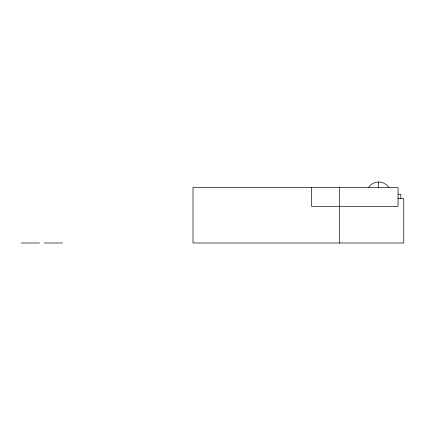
<?xml version="1.0" encoding="UTF-8"?>
<svg xmlns="http://www.w3.org/2000/svg" width="425" height="425" viewBox="0 0 425 425"><rect width="100%" height="100%" fill="white"/><g stroke="black" fill="none" stroke-linecap="round" stroke-linejoin="round"><path stroke-width="0.64" d="M398.183 194.198L400.796 194.198L400.796 198.634M397.805 198.634L403.75 198.634L403.75 243.004L193.003 243.004L193.003 187.542L398.066 187.542L398.066 206.401L311.546 206.401L311.546 187.542M21.25 242.994L39.498 242.994M44.407 242.994L62.507 242.994M378.611 181.996L378.611 187.468M339.416 187.542L339.416 243.004M368.374 187.558A12.203 12.203 0 0 1 388.843 187.558"/></g></svg>
